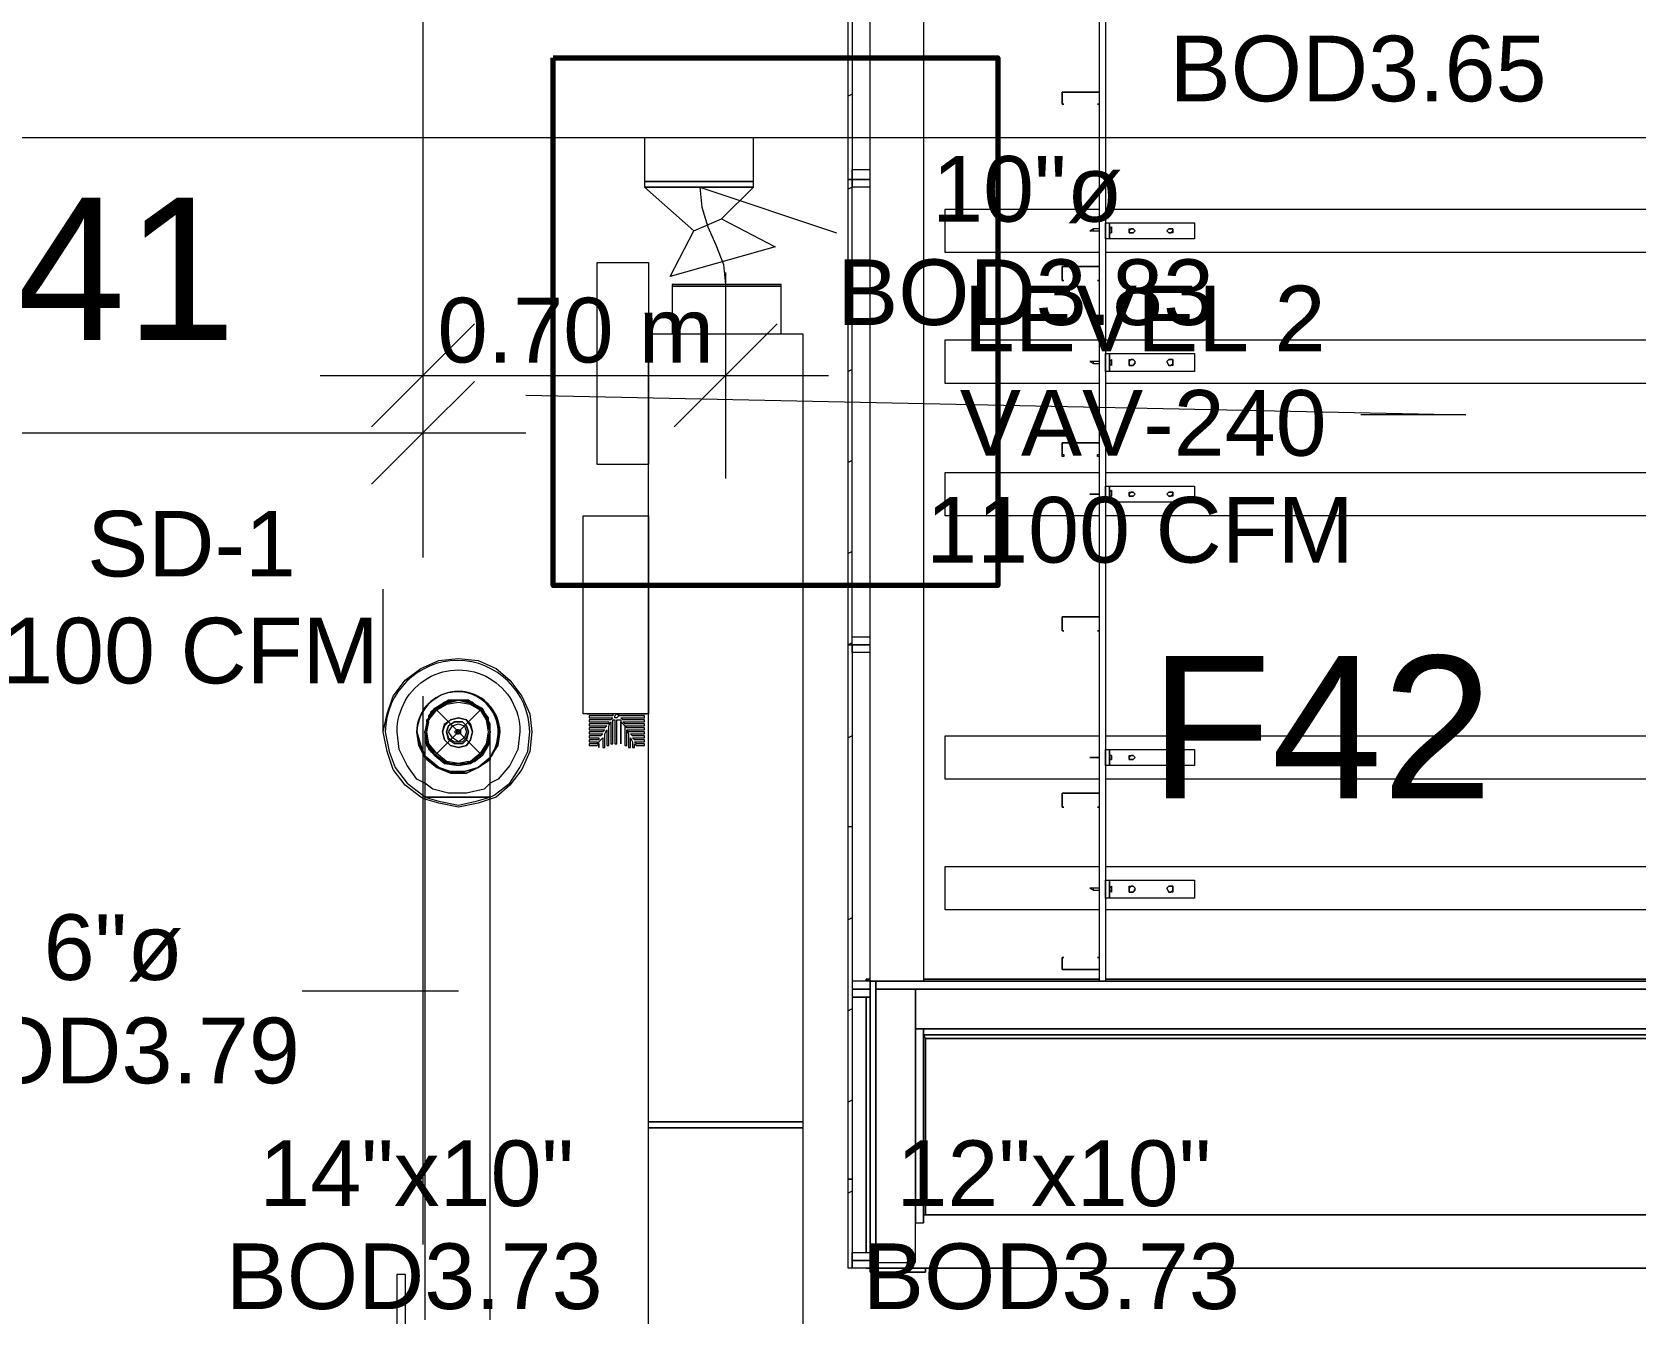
# Model space of a CAD drawing. Header units: metres. Extents: x -2 to 237, y -8 to 52.
# Drawn here: x 45.525 to 49.239, y 10.414 to 13.38 of the extents above; entities that cross this region are included whole.
import ezdxf

# ---------------------------------------------------------------- set-up
doc = ezdxf.new("R2010")
doc.units = ezdxf.units.M
doc.layers.add('HVAC - Ductos', color=5, linetype='Continuous', lineweight=0)
doc.layers.add('PDF2_Text', color=7, linetype='Continuous', lineweight=0)
doc.layers.add('PDF2_Geometry', color=7, linetype='Continuous', lineweight=0, true_color=0xaaaaaa)
doc.styles.add('PDF Arial-BoldMT-Identity-H', font='arial.ttf')
doc.styles.add('PDF Helvetica', font='')
doc.styles.get('PDF Helvetica').set_extended_font_data('Helvetica')

msp = doc.modelspace()

# ---------------------------------------------------------------- linework, layer by layer
at = {"layer": 'HVAC - Ductos', "lineweight": 0}
for points in [[(56.4316, 13.1357), (45.3027, 13.1357), (45.3027, 13.745), (56.4316, 13.745)], [(46.9475, 13.1357), (46.9429, 13.1357), (46.9429, 13.0349), (46.9475, 13.0349), (46.9613, 13.0349), (46.9796, 13.0349), (47.0071, 13.0349), (47.0345, 13.0349), (47.0712, 13.0349), (47.1033, 13.0349), (47.1308, 13.0349), (47.1583, 13.0349), (47.1812, 13.0349), (47.1904, 13.0349), (47.195, 13.0349), (47.195, 13.1357)], [(46.9613, 13.1357), (46.9567, 13.1357), (46.9521, 13.1357)], [(46.975, 13.1357), (46.9705, 13.1357), (46.9659, 13.1357)], [(46.9979, 13.1357), (46.9888, 13.1357), (46.9842, 13.1357)], [(47.03, 13.1357), (47.0163, 13.1357), (47.0117, 13.1357)], [(47.0988, 13.1357), (47.0712, 13.1357), (47.0391, 13.1357)], [(47.1308, 13.1357), (47.1262, 13.1357), (47.1079, 13.1357)], [(47.1537, 13.1357), (47.1492, 13.1357), (47.14, 13.1357)], [(47.1766, 13.1357), (47.1674, 13.1357), (47.1629, 13.1357)], [(47.1904, 13.1357), (47.1858, 13.1357), (47.1812, 13.1357)], [(47.195, 13.1357), (47.195, 13.1357)], [(47.1216, 12.9478), (47.2454, 12.8836), (47.0025, 12.815), (47.0575, 12.9203), (47.1216, 12.9478), (47.195, 13.0211), (47.195, 13.0349), (47.1904, 13.0349), (47.1812, 13.0349), (47.1583, 13.0349), (47.1308, 13.0349), (47.1033, 13.0349), (47.0712, 13.0349), (47.0345, 13.0349), (47.0071, 13.0349), (46.9796, 13.0349), (46.9613, 13.0349), (46.9475, 13.0349), (46.9429, 13.0349), (46.9429, 13.0211), (47.195, 13.0211), (46.9429, 13.0211), (47.0575, 12.9203)], [(47.0712, 13.0211), (47.0758, 12.9753), (47.0896, 12.9295), (47.1079, 12.8882), (47.1262, 12.8424), (47.1308, 12.7966)], [(47.0712, 13.0211), (47.3874, 12.9158)], [(46.4298, 12.8241), (46.4298, 12.5859), (46.4298, 12.3476)], [(47.1308, 12.8241), (47.1308, 12.5859), (47.1308, 12.3476)], [(47.2591, 12.7966), (47.2545, 12.7966), (47.2362, 12.7966), (47.2041, 12.7966), (47.172, 12.7966), (47.1308, 12.7966), (47.0942, 12.7966), (47.0575, 12.7966), (47.03, 12.7966), (47.0117, 12.7966), (47.0071, 12.7966)], [(46.549, 12.7049), (46.4298, 12.5859), (46.3107, 12.4667)], [(47.2499, 12.7049), (47.1308, 12.5859), (47.0117, 12.4667)], [(46.4298, 12.6912), (46.4298, 12.453), (46.4298, 12.2148)], [(46.1916, 12.5859), (47.3691, 12.5859)], [(46.549, 12.5721), (46.4298, 12.453), (46.3107, 12.3338)], [(46.668, 12.5401), (48.8444, 12.4943), (48.6015, 12.4943)], [(37.184, 12.453), (42.1368, 12.453), (46.668, 12.453)], [(46.3382, 11.7612), (46.3382, 12.091)], [(46.4344, 11.6053), (46.4252, 11.6099), (46.3885, 11.6374), (46.3611, 11.6741), (46.3473, 11.7154), (46.3382, 11.7612), (46.3473, 11.8024), (46.3611, 11.8436), (46.3885, 11.8802), (46.4252, 11.9078), (46.4665, 11.9261), (46.5123, 11.9307), (46.5581, 11.9261), (46.5994, 11.9078), (46.6314, 11.8802), (46.6589, 11.8436), (46.6772, 11.8024), (46.6818, 11.7612), (46.6772, 11.7154), (46.6589, 11.6741), (46.6314, 11.6374), (46.5994, 11.6099), (46.5856, 11.6053)], [(46.4573, 11.7062), (46.439, 11.7291), (46.4344, 11.7612), (46.4436, 11.7886), (46.4573, 11.8116), (46.4802, 11.8253)], [(46.439, 11.7886), (46.4436, 11.7932), (46.4573, 11.8116), (46.4436, 11.7978), (46.439, 11.7794), (46.4344, 11.7612), (46.4344, 11.752), (46.439, 11.7382), (46.4436, 11.7199), (46.4573, 11.7062), (46.4481, 11.7245), (46.439, 11.7428), (46.439, 11.7612), (46.439, 11.7794), (46.4481, 11.7978), (46.4573, 11.8116), (46.4436, 11.7886)], [(46.4436, 11.7932), (46.439, 11.7886), (46.439, 11.784), (46.439, 11.7886), (46.4436, 11.7932), (46.4436, 11.7978), (46.4573, 11.8161), (46.4756, 11.8253), (46.4802, 11.8299), (46.4847, 11.8299), (46.4802, 11.8299)], [(46.4847, 11.6878), (46.4802, 11.6878), (46.4802, 11.6924), (46.4573, 11.7062), (46.4756, 11.6924), (46.4939, 11.6878), (46.5123, 11.6832), (46.5306, 11.6878), (46.549, 11.6924), (46.5672, 11.7062), (46.5764, 11.7199), (46.5856, 11.7382), (46.5856, 11.752), (46.5856, 11.7612), (46.5856, 11.7794), (46.5764, 11.7978), (46.5672, 11.8116), (46.549, 11.8253), (46.5306, 11.8345), (46.5123, 11.8345), (46.4802, 11.8299), (46.4573, 11.8116), (46.4756, 11.8253), (46.4573, 11.8116)], [(46.4573, 11.8161), (46.4802, 11.8299), (46.4847, 11.8299), (46.5123, 11.8345), (46.5352, 11.8299), (46.5123, 11.8345), (46.4847, 11.8299)], [(46.5672, 11.8116), (46.581, 11.7932), (46.581, 11.7886), (46.5672, 11.8116), (46.5398, 11.8299), (46.5123, 11.8345), (46.4939, 11.8345), (46.4756, 11.8253), (46.4939, 11.8299), (46.5123, 11.8345), (46.5306, 11.8299), (46.549, 11.8253), (46.5627, 11.8116), (46.5764, 11.7978), (46.581, 11.7794), (46.5856, 11.7612), (46.581, 11.7428), (46.5764, 11.7245), (46.5627, 11.7062)], [(46.4802, 11.8299), (46.4802, 11.8299)], [(46.5398, 11.8299), (46.5352, 11.8299), (46.5398, 11.8299), (46.5306, 11.8345), (46.5123, 11.8345), (46.4939, 11.8345), (46.4847, 11.8299)], [(46.5444, 11.8299), (46.5398, 11.8299), (46.5627, 11.8161)], [(46.5398, 11.8299), (46.5398, 11.8299)], [(46.5444, 11.8299), (46.549, 11.8253), (46.5672, 11.8161), (46.5764, 11.7978), (46.581, 11.7932), (46.581, 11.7886), (46.581, 11.784), (46.581, 11.7886), (46.581, 11.7932)], [(46.5444, 11.8253), (46.5627, 11.8116), (46.5764, 11.7886)], [(46.439, 11.7886), (46.439, 11.7794), (46.4344, 11.7612), (46.4344, 11.752)], [(46.439, 11.784), (46.4344, 11.7612), (46.4436, 11.7291), (46.4573, 11.7062), (46.4802, 11.6878), (46.5123, 11.6832), (46.5398, 11.6878), (46.5672, 11.7062), (46.5398, 11.6878), (46.5123, 11.6832), (46.4802, 11.6878), (46.4573, 11.7062), (46.4756, 11.697), (46.4939, 11.6878), (46.5123, 11.6878), (46.5306, 11.6878), (46.549, 11.697), (46.5627, 11.7062), (46.5444, 11.6924), (46.5398, 11.6878), (46.5352, 11.6878)], [(46.4436, 11.7336), (46.439, 11.7612), (46.4436, 11.784)], [(46.4436, 11.7886), (46.4436, 11.7886)], [(46.581, 11.7886), (46.5856, 11.7612), (46.581, 11.784), (46.5856, 11.7612), (46.581, 11.7336), (46.581, 11.7291), (46.5672, 11.7062), (46.581, 11.7291)], [(46.5856, 11.752), (46.5856, 11.7612), (46.5856, 11.7794), (46.581, 11.7886)], [(46.581, 11.7886), (46.581, 11.7886)], [(46.8101, 11.8024), (46.8697, 11.8024), (46.8697, 11.7978), (46.8147, 11.7978), (46.8147, 11.7932), (46.8697, 11.7932), (46.8651, 11.7886), (46.8147, 11.7886), (46.8147, 11.784), (46.8605, 11.784), (46.8605, 11.7794), (46.8147, 11.7794), (46.8147, 11.7749), (46.8559, 11.7749), (46.8513, 11.7703), (46.8147, 11.7703), (46.8147, 11.7658), (46.8513, 11.7658), (46.8467, 11.7612), (46.8147, 11.7612), (46.8147, 11.7566), (46.8467, 11.7566), (46.8421, 11.752), (46.8147, 11.752), (46.8147, 11.7474), (46.8376, 11.7474), (46.8376, 11.7428), (46.8147, 11.7428), (46.8147, 11.7382), (46.833, 11.7382), (46.833, 11.7336), (46.8147, 11.7336), (46.8147, 11.7291), (46.833, 11.7291), (46.8376, 11.7336), (46.8376, 11.7245), (46.8376, 11.7382), (46.8467, 11.7474), (46.8467, 11.7245), (46.8513, 11.7245), (46.8513, 11.7566), (46.8559, 11.7658), (46.8559, 11.7291), (46.8605, 11.7291), (46.8605, 11.7749), (46.8651, 11.784), (46.8651, 11.7336), (46.8697, 11.7336), (46.8697, 11.7886), (46.8743, 11.7886), (46.8743, 11.7336), (46.8788, 11.7336), (46.8788, 11.7886), (46.8834, 11.7886), (46.888, 11.7886), (46.888, 11.7336), (46.888, 11.784), (46.8971, 11.7749), (46.8971, 11.7291), (46.9017, 11.7291), (46.9017, 11.7658), (46.9063, 11.7566), (46.9063, 11.7245), (46.9109, 11.7245), (46.9109, 11.7474), (46.9155, 11.7382), (46.9155, 11.7245), (46.9201, 11.7245), (46.9201, 11.7336), (46.9247, 11.7291), (46.9429, 11.7291), (46.9429, 11.7336), (46.9247, 11.7336), (46.9201, 11.7382), (46.9429, 11.7382), (46.9429, 11.7428), (46.9201, 11.7428), (46.9155, 11.7474), (46.9429, 11.7474), (46.9429, 11.752), (46.9155, 11.752), (46.9109, 11.7566), (46.9429, 11.7566), (46.9429, 11.7612), (46.9063, 11.7612), (46.9017, 11.7658), (46.9429, 11.7658), (46.9429, 11.7703), (46.9017, 11.7703), (46.8971, 11.7749), (46.9429, 11.7749), (46.9429, 11.7794), (46.8971, 11.7794), (46.8925, 11.784), (46.9429, 11.784), (46.9429, 11.7886), (46.8925, 11.7886), (46.888, 11.7932), (46.9429, 11.7932), (46.9429, 11.7978), (46.8834, 11.7978), (46.8834, 11.8024), (46.9475, 11.8024)], [(46.4344, 11.7612), (46.4344, 11.7612)], [(46.4344, 11.7566), (46.4344, 11.752), (46.4344, 11.7336), (46.4344, 11.7062), (46.4344, 11.6696), (46.4344, 11.6283), (46.4344, 11.6099), (46.439, 11.6099), (46.4436, 11.6099), (46.4573, 11.6099), (46.4756, 11.6099), (46.4939, 11.6099), (46.5123, 11.6099), (46.5306, 11.6099), (46.549, 11.6099), (46.5672, 11.6099), (46.5764, 11.6099), (46.5856, 11.6099), (46.5856, 11.6512), (46.5856, 11.6924), (46.5856, 11.7245), (46.5856, 11.7474), (46.5856, 11.7566)], [(46.5856, 11.7612), (46.581, 11.7291), (46.5856, 11.7612)], [(46.4573, 11.7108), (46.4436, 11.7291), (46.439, 11.7291), (46.439, 11.7336)], [(46.5764, 11.7291), (46.5627, 11.7108)], [(46.581, 11.7291), (46.581, 11.7291)], [(46.5352, 11.6924), (46.5123, 11.6878), (46.4847, 11.6924)], [(46.5856, 11.642), (46.5718, 11.6283), (46.5306, 11.6191), (46.4893, 11.6191), (46.4527, 11.6283), (46.4344, 11.642)], [(46.4344, 11.6099), (46.4665, 11.6008), (46.5123, 11.5916), (46.5535, 11.6008), (46.5856, 11.6099)], [(46.5856, 11.6099), (46.5764, 11.6099), (46.5672, 11.6099), (46.549, 11.6099), (46.5306, 11.6099), (46.5123, 11.6099), (46.4939, 11.6099), (46.4756, 11.6099), (46.4573, 11.6099), (46.4436, 11.6099), (46.439, 11.6099), (46.4344, 11.6099)], [(46.5856, 11.6053), (46.5581, 11.5962), (46.5123, 11.587), (46.4665, 11.5962), (46.4344, 11.6053)], [(46.5123, 11.161), (46.1503, 11.161)]]:
    msp.add_lwpolyline(points, dxfattribs=at)
for points in [[(46.9429, 13.0211), (46.9475, 13.0211), (46.9613, 13.0211), (46.9796, 13.0211), (47.0071, 13.0211), (47.0345, 13.0211), (47.0712, 13.0211), (47.1033, 13.0211), (47.1308, 13.0211), (47.1583, 13.0211), (47.1812, 13.0211), (47.1904, 13.0211), (47.195, 13.0211), (47.1904, 13.0211), (47.1812, 13.0211), (47.1583, 13.0211), (47.1308, 13.0211), (47.1033, 13.0211), (47.0712, 13.0211), (47.0345, 13.0211), (47.0071, 13.0211), (46.9796, 13.0211), (46.9613, 13.0211), (46.9475, 13.0211)], [(46.833, 12.847), (46.9521, 12.847), (46.9521, 12.3797), (46.833, 12.3797)], [(47.2591, 12.792), (47.2499, 12.792), (47.2316, 12.792), (47.2041, 12.792), (47.172, 12.792), (47.1308, 12.792), (47.0942, 12.792), (47.0575, 12.792), (47.03, 12.792), (47.0117, 12.792), (47.0071, 12.792), (47.0071, 12.6821), (47.0117, 12.6821), (47.0254, 12.6821), (47.0437, 12.6821), (47.0712, 12.6821), (47.0988, 12.6821), (47.1308, 12.6821), (47.1629, 12.6821), (47.195, 12.6821), (47.2224, 12.6821), (47.2408, 12.6821), (47.2545, 12.6821), (47.2591, 12.6821), (47.2591, 12.792), (47.2591, 12.7966), (47.2545, 12.7966), (47.2362, 12.7966), (47.2041, 12.7966), (47.172, 12.7966), (47.1308, 12.7966), (47.0942, 12.7966), (47.0575, 12.7966), (47.03, 12.7966), (47.0117, 12.7966), (47.0071, 12.7966), (47.0071, 12.792), (47.0117, 12.792), (47.03, 12.792), (47.0575, 12.792), (47.0942, 12.792), (47.1308, 12.792), (47.172, 12.792), (47.2041, 12.792), (47.2316, 12.792), (47.2499, 12.792)], [(47.2591, 12.792), (47.2545, 12.792), (47.2408, 12.792), (47.2224, 12.792), (47.195, 12.792), (47.1629, 12.792), (47.1308, 12.792), (47.0988, 12.792), (47.0712, 12.792), (47.0437, 12.792), (47.0254, 12.792), (47.0117, 12.792), (47.0071, 12.792), (47.0117, 12.792), (47.0254, 12.792), (47.0437, 12.792), (47.0712, 12.792), (47.0988, 12.792), (47.1308, 12.792), (47.1629, 12.792), (47.195, 12.792), (47.2224, 12.792), (47.2408, 12.792), (47.2545, 12.792)], [(47.3094, 12.6821), (47.3094, 10.8585), (46.9521, 10.8585), (46.9521, 12.6821)], [(46.8009, 12.2606), (46.9521, 12.2606), (46.9521, 11.8024), (46.8009, 11.8024)], [(46.5764, 11.7336), (46.5627, 11.7108), (46.5398, 11.6924), (46.5123, 11.6878), (46.4847, 11.6924), (46.4619, 11.7108), (46.4436, 11.7336), (46.439, 11.7612), (46.4436, 11.7886), (46.4619, 11.8116), (46.4847, 11.8253), (46.5123, 11.8299), (46.5398, 11.8253), (46.5627, 11.8116), (46.5764, 11.7886), (46.581, 11.7612)], [(46.4802, 11.7749), (46.4756, 11.7612), (46.4802, 11.7794), (46.4939, 11.7886), (46.5123, 11.7932), (46.5306, 11.7886), (46.5398, 11.7794), (46.5444, 11.7612), (46.5398, 11.7749), (46.5306, 11.7886), (46.5123, 11.7932), (46.4939, 11.7886)], [(46.4893, 11.7749), (46.4847, 11.7612), (46.4893, 11.7749), (46.5031, 11.784), (46.5214, 11.784), (46.5306, 11.7749), (46.5352, 11.7612), (46.5306, 11.7749), (46.5214, 11.784), (46.5031, 11.784)], [(46.526, 11.7474), (46.5123, 11.7382), (46.4985, 11.7474), (46.4893, 11.7612), (46.4985, 11.7749), (46.5123, 11.7794), (46.526, 11.7749), (46.5306, 11.7612)], [(46.8788, 11.8024), (46.8834, 11.7978), (46.8788, 11.7932), (46.8743, 11.7932), (46.8743, 11.7978)], [(46.4161, 11.7612), (46.4207, 11.7291), (46.4344, 11.7016), (46.4207, 11.7291)], [(46.5398, 11.7428), (46.5444, 11.7612), (46.5398, 11.7428), (46.5306, 11.7291), (46.5123, 11.7245), (46.4939, 11.7291), (46.4802, 11.7428), (46.4756, 11.7612), (46.4802, 11.7428), (46.4939, 11.7291), (46.5123, 11.7245), (46.5306, 11.7291)], [(46.5306, 11.7474), (46.5352, 11.7612), (46.5306, 11.7428), (46.5214, 11.7336), (46.5031, 11.7336), (46.4893, 11.7428), (46.4847, 11.7612), (46.4893, 11.7474), (46.5031, 11.7382), (46.5214, 11.7382)], [(46.5123, 11.7566), (46.5169, 11.7612), (46.5169, 11.7566), (46.5077, 11.7566), (46.5031, 11.7612), (46.5077, 11.7658), (46.5169, 11.7658), (46.5169, 11.7612), (46.5123, 11.7658), (46.5077, 11.7658), (46.5077, 11.7612), (46.5077, 11.7566)], [(46.439, 11.7016), (46.4665, 11.6787), (46.4939, 11.6696), (46.526, 11.6696), (46.5581, 11.6787), (46.526, 11.6696), (46.4939, 11.6696), (46.4665, 11.6787), (46.439, 11.7016), (46.4344, 11.7062)], [(46.5306, 11.665), (46.4939, 11.665), (46.4619, 11.6787), (46.439, 11.697), (46.4344, 11.7016), (46.439, 11.697), (46.4619, 11.6787), (46.4939, 11.665), (46.5306, 11.665), (46.5581, 11.6787), (46.5856, 11.697), (46.5856, 11.7016), (46.5581, 11.6787)], [(46.5856, 11.7016), (46.5902, 11.7108), (46.5856, 11.7016), (46.5856, 11.697), (46.5581, 11.6787)], [(47.3094, 10.8585), (47.3094, 10.8448), (46.9521, 10.8448), (46.9521, 10.8585)], [(46.9521, 9.8277), (46.9521, 10.8448), (47.3094, 10.8448), (47.3094, 9.8277)], [(46.3703, 10.5057), (46.3885, 10.5057), (46.3885, 10.3271), (46.3703, 10.3271)]]:
    msp.add_lwpolyline(points, close=True, dxfattribs=at)
for points in [[(46.5856, 10.4003), (46.5856, 11.6099), (46.5948, 11.6145), (46.6314, 11.642), (46.6543, 11.6787), (46.6726, 11.7154), (46.6772, 11.7612, 0.986366), (46.3427, 11.7612), (46.3519, 11.7154), (46.3657, 11.6787), (46.3931, 11.642), (46.4298, 11.6145), (46.4344, 11.6099), (46.4344, 10.4003)], [(46.4344, 11.642), (46.4161, 11.6512), (46.3931, 11.6832), (46.3748, 11.7199), (46.3703, 11.7612, -1.008371), (46.6543, 11.7612), (46.6498, 11.7199), (46.6314, 11.6832), (46.6039, 11.6512), (46.5856, 11.642)]]:
    msp.add_lwpolyline(points, format="xyb", dxfattribs=at)
msp.add_lwpolyline([(46.5856, 11.7016), (46.6039, 11.7291), (46.6085, 11.7612, 0.97067), (46.4161, 11.7612), (46.4252, 11.7291), (46.4344, 11.7062, -1.369026), (46.6039, 11.7612), (46.5994, 11.7291), (46.5902, 11.7108, 1.314741), (46.4161, 11.7612, -1.393365)], format="xyb", close=True, dxfattribs=at)
at = {"layer": 'PDF2_Geometry', "lineweight": 0}
for points in [[(47.5889, 15.2707), (47.5889, 11.1838), (47.4653, 11.1838), (47.4653, 16.8514)], [(47.9967, 11.1838), (47.8776, 11.1838), (47.9967, 11.1838), (47.9967, 15.2707), (48.0105, 15.2707), (48.0105, 11.1838), (50.7137, 11.1838), (48.0105, 11.1838)], [(46.4298, 14.0658), (46.4298, 12.7966)], [(47.4241, 13.2365), (47.4149, 13.2319)], [(47.9097, 13.241), (47.9097, 13.241)], [(47.9097, 13.241), (47.9097, 13.241)], [(47.9143, 13.2136), (47.9143, 13.2136)], [(47.9921, 13.2136), (47.9921, 13.2136)], [(47.4241, 11.9673), (47.4149, 11.9627), (47.4149, 13.0395), (47.4241, 13.0395), (47.4241, 13.0623), (47.4653, 13.0623)], [(47.4149, 11.9627), (47.4241, 11.9627), (47.4241, 10.7257), (47.4149, 10.7257), (47.4149, 11.9627), (47.4241, 11.9627), (47.4241, 13.0395), (47.4241, 13.0211), (47.4149, 13.0165)], [(47.4653, 13.0395), (47.4241, 13.0395), (47.4653, 13.0395)], [(47.4653, 13.0211), (47.4241, 13.0211)], [(47.9967, 12.8699), (47.6394, 12.8699), (47.6394, 12.9707), (47.9967, 12.9707)], [(48.0105, 12.9707), (50.7137, 12.9707)], [(47.9967, 12.9249), (47.983, 12.9249), (47.9739, 12.9203), (47.983, 12.9203), (47.9967, 12.9203)], [(47.983, 12.9203), (47.983, 12.9249)], [(48.0243, 12.9295), (48.0197, 12.9249)], [(48.0197, 12.9158), (48.0243, 12.9158)], [(50.7137, 12.8699), (48.0105, 12.8699)], [(47.4241, 12.8104), (47.4149, 12.8104)], [(47.9143, 12.8058), (47.9143, 12.8058)], [(47.9921, 12.8058), (47.9921, 12.8058)], [(47.9967, 12.5675), (47.6394, 12.5675), (47.6394, 12.6683), (47.9967, 12.6683)], [(48.0105, 12.6683), (50.7137, 12.6683)], [(47.4241, 12.5996), (47.4149, 12.595)], [(47.9967, 12.6179), (47.983, 12.6179), (47.9739, 12.6179), (47.983, 12.6133), (47.9967, 12.6133)], [(47.983, 12.6133), (47.983, 12.6179)], [(48.0243, 12.6225), (48.0197, 12.6179)], [(48.0197, 12.6133), (48.0243, 12.6087)], [(50.7137, 12.5675), (48.0105, 12.5675)], [(46.4298, 12.4805), (46.4298, 12.1643)], [(47.9097, 12.43), (47.9097, 12.43)], [(47.9097, 12.43), (47.9097, 12.43)], [(47.4241, 12.3889), (47.4149, 12.3843)], [(47.9967, 12.398), (47.9921, 12.398), (47.9921, 12.4026), (47.9967, 12.4026)], [(47.9967, 12.2606), (47.6394, 12.2606), (47.6394, 12.3614), (47.9967, 12.3614)], [(48.0105, 12.3614), (50.7137, 12.3614)], [(47.9739, 12.311), (47.983, 12.311), (47.9739, 12.311)], [(47.983, 12.311), (47.9967, 12.311), (47.983, 12.311)], [(47.983, 12.311), (47.983, 12.311)], [(48.0243, 12.3201), (48.0197, 12.3156)], [(48.0197, 12.3064), (48.0243, 12.3064)], [(50.7137, 12.2606), (48.0105, 12.2606)], [(47.4241, 12.1781), (47.4149, 12.1735)], [(47.4653, 11.9445), (47.4241, 11.9445), (47.4241, 11.9627), (47.4241, 11.9811), (47.4653, 11.9811)], [(47.4653, 11.9627), (47.4241, 11.9627), (47.4653, 11.9627)], [(47.9143, 11.9948), (47.9143, 11.9948)], [(47.9921, 11.9948), (47.9921, 11.9948)], [(46.4298, 11.8436), (46.4298, 10.5745)], [(47.4241, 11.752), (47.4149, 11.7474)], [(47.9967, 11.6512), (47.6394, 11.6512), (47.6394, 11.752), (47.9967, 11.752)], [(48.0105, 11.752), (50.7137, 11.752)], [(47.9739, 11.7016), (47.983, 11.7016), (47.9739, 11.7016)], [(47.983, 11.7016), (47.9967, 11.7016), (47.983, 11.7016)], [(47.983, 11.7016), (47.983, 11.7016)], [(48.0243, 11.7062), (48.0197, 11.7062)], [(48.0197, 11.697), (48.0243, 11.697)], [(50.7137, 11.6512), (48.0105, 11.6512)], [(47.9097, 11.6191), (47.9097, 11.6191)], [(47.9097, 11.6191), (47.9097, 11.6191)], [(47.9143, 11.587), (47.9143, 11.587)], [(47.9921, 11.587), (47.9921, 11.587)], [(47.4241, 11.5412), (47.4149, 11.5412)], [(47.9967, 11.3488), (47.6394, 11.3488), (47.6394, 11.4496), (47.9967, 11.4496)], [(48.0105, 11.4496), (50.7137, 11.4496)], [(48.0243, 11.4038), (48.0197, 11.3992)], [(47.9967, 11.3992), (47.983, 11.3992), (47.9739, 11.3992), (47.983, 11.3947), (47.9967, 11.3947)], [(47.983, 11.3947), (47.983, 11.3992)], [(48.0197, 11.3947), (48.0243, 11.3901)], [(47.4241, 11.3304), (47.4149, 11.3259)], [(50.7137, 11.3488), (48.0105, 11.3488)], [(47.9143, 11.2388), (47.9143, 11.2388)], [(47.9921, 11.2388), (47.9921, 11.2388)], [(47.4241, 10.5195), (47.4149, 10.5195), (47.4149, 10.7257), (47.4149, 11.1838)], [(47.4653, 10.5195), (47.4241, 10.5195), (47.4241, 10.5378), (47.4653, 10.5378), (47.4653, 10.5195), (47.479, 10.5195), (47.5707, 10.5195), (47.5889, 10.5195), (47.4653, 10.5195), (47.4653, 10.5103), (47.4653, 10.5195), (47.4653, 11.1838), (47.5889, 11.1838), (51.2589, 11.1838), (47.479, 11.1838), (47.479, 11.1656), (51.2589, 11.1656), (51.2589, 11.1838)], [(47.4653, 11.1838), (47.4653, 10.5332), (47.479, 10.5332), (47.479, 11.1838), (47.4653, 11.1838), (47.4653, 10.5195), (47.4653, 11.1838), (47.4241, 11.1838), (47.4241, 11.1656), (47.4241, 11.1472), (47.4653, 11.1472), (47.4241, 11.1472), (47.4241, 10.7257), (47.4241, 10.5562)], [(47.4653, 11.1838), (47.4653, 11.1838)], [(47.4653, 11.1838), (47.4653, 11.1838)], [(51.2589, 11.1838), (47.4653, 11.1838), (51.2589, 11.1838)], [(47.9097, 11.2114), (47.9097, 11.2114)], [(47.9097, 11.2114), (47.9097, 11.2114)], [(47.4653, 11.1656), (47.4241, 11.1656), (47.4653, 11.1656)], [(47.4241, 11.1197), (47.4149, 11.1152)], [(51.1536, 11.0739), (47.5889, 11.0739), (47.5889, 11.0601), (51.1536, 11.0601)], [(51.1352, 11.0601), (47.5889, 11.0601), (47.5935, 11.051), (51.1306, 11.051)], [(51.1352, 11.0601), (47.5889, 11.0601), (51.1352, 11.0601)], [(51.1306, 11.051), (47.5935, 11.051), (47.5935, 10.6432), (47.5935, 11.051), (47.5889, 11.0601), (47.5889, 10.6432)], [(47.5889, 11.0601), (47.5889, 10.6432), (47.5889, 10.6249)], [(47.5889, 11.0601), (47.5889, 11.0601)], [(47.5889, 11.0601), (47.5889, 10.6249)], [(47.5889, 11.0601), (47.5889, 11.0601)], [(47.5889, 11.0601), (51.1352, 11.0601), (47.5889, 11.0601)], [(47.4241, 10.9089), (47.4149, 10.9043)], [(47.4241, 10.6982), (47.4149, 10.6936)], [(47.5889, 10.6249), (47.5889, 10.6249)], [(47.4653, 10.5195), (47.4653, 10.5195)], [(51.1352, 10.5195), (47.5889, 10.5195), (51.1352, 10.5195)]]:
    msp.add_lwpolyline(points, dxfattribs=at)
for points in [[(47.4149, 14.0108), (47.4241, 14.0108), (47.4241, 13.0395), (47.4149, 13.0395)], [(47.9097, 13.241), (47.9967, 13.241), (47.9097, 13.241), (47.9097, 13.2136)], [(47.9143, 13.2136), (47.9097, 13.2136)], [(47.9921, 13.2136), (47.9967, 13.2136)], [(48.0105, 12.9387), (48.0197, 12.9387), (48.2167, 12.9387), (48.2167, 12.902), (48.0197, 12.902), (48.0105, 12.902)], [(48.0197, 12.9387), (48.0197, 12.902)], [(48.0243, 12.9203), (48.0243, 12.9158), (48.0243, 12.9203), (48.0243, 12.9249), (48.0243, 12.9295), (48.0243, 12.9249), (48.0243, 12.9203), (48.0243, 12.9158), (48.0243, 12.9203), (48.0243, 12.9249)], [(48.0655, 12.9203), (48.0655, 12.9158), (48.0747, 12.9158), (48.0792, 12.9203), (48.0747, 12.9249), (48.0701, 12.9249)], [(48.0792, 12.9203), (48.0747, 12.9158), (48.0655, 12.9158), (48.0655, 12.9203), (48.0655, 12.9249), (48.0747, 12.9249)], [(48.1525, 12.9203), (48.1571, 12.9158), (48.1617, 12.9158), (48.1663, 12.9203), (48.1663, 12.9249), (48.1571, 12.9249)], [(48.1663, 12.9203), (48.1663, 12.9158), (48.1571, 12.9158), (48.1525, 12.9203), (48.1571, 12.9249), (48.1663, 12.9249)], [(47.9097, 12.8332), (47.9097, 12.8378), (47.9967, 12.8378), (47.9097, 12.8378), (47.9097, 12.8332), (47.9097, 12.8058)], [(47.9143, 12.8058), (47.9097, 12.8058)], [(47.9921, 12.8058), (47.9967, 12.8058)], [(48.0105, 12.6363), (48.0197, 12.6363), (48.2167, 12.6363), (48.2167, 12.595), (48.0197, 12.595), (48.0105, 12.595)], [(48.0197, 12.6363), (48.0197, 12.595)], [(48.0243, 12.6179), (48.0243, 12.6087), (48.0243, 12.6179), (48.0243, 12.6225), (48.0243, 12.6179), (48.0243, 12.6087), (48.0243, 12.6179), (48.0243, 12.6225)], [(48.0655, 12.6179), (48.0655, 12.6087), (48.0747, 12.6087), (48.0792, 12.6133), (48.0792, 12.6179), (48.0747, 12.6225), (48.0701, 12.6225)], [(48.0792, 12.6179), (48.0747, 12.6087), (48.0655, 12.6087), (48.0655, 12.6179), (48.0655, 12.6225), (48.0747, 12.6225)], [(48.1525, 12.6179), (48.1571, 12.6087), (48.1617, 12.6087), (48.1663, 12.6133), (48.1663, 12.6179), (48.1663, 12.6225), (48.1571, 12.6225)], [(48.1663, 12.6179), (48.1663, 12.6087), (48.1571, 12.6087), (48.1525, 12.6179), (48.1571, 12.6225), (48.1663, 12.6225)], [(47.9097, 12.43), (47.9967, 12.43), (47.9097, 12.43), (47.9097, 12.4026), (47.9143, 12.4026), (47.9143, 12.398), (47.9097, 12.398)], [(48.0105, 12.3292), (48.0197, 12.3292), (48.2167, 12.3292), (48.2167, 12.2926), (48.0197, 12.2926), (48.0105, 12.2926)], [(48.0197, 12.3292), (48.0197, 12.2926)], [(48.0243, 12.311), (48.0243, 12.3064), (48.0243, 12.311), (48.0243, 12.3156), (48.0243, 12.3201), (48.0243, 12.3156), (48.0243, 12.311), (48.0243, 12.3064), (48.0243, 12.311), (48.0243, 12.3156)], [(48.0655, 12.311), (48.0655, 12.3064), (48.0747, 12.3064), (48.0792, 12.311), (48.0747, 12.3156), (48.0701, 12.3156)], [(48.0792, 12.311), (48.0747, 12.3064), (48.0655, 12.3064), (48.0655, 12.311), (48.0655, 12.3156), (48.0747, 12.3156)], [(48.1525, 12.311), (48.1571, 12.3064), (48.1617, 12.3064), (48.1663, 12.311), (48.1663, 12.3156), (48.1571, 12.3156)], [(48.1663, 12.311), (48.1663, 12.3064), (48.1571, 12.3064), (48.1525, 12.311), (48.1571, 12.3156), (48.1663, 12.3156)], [(47.9097, 12.0223), (47.9097, 12.0269), (47.9967, 12.0269), (47.9097, 12.0269), (47.9097, 12.0223), (47.9097, 11.9948)], [(47.9143, 11.9948), (47.9097, 11.9948)], [(47.9921, 11.9948), (47.9967, 11.9948)], [(48.0105, 11.7199), (48.0197, 11.7199), (48.2167, 11.7199), (48.2167, 11.6832), (48.0197, 11.6832), (48.0105, 11.6832)], [(48.0197, 11.7199), (48.0197, 11.6832)], [(48.0243, 11.7016), (48.0243, 11.697), (48.0243, 11.7016), (48.0243, 11.7062), (48.0243, 11.7016), (48.0243, 11.697), (48.0243, 11.7016), (48.0243, 11.7062)], [(48.0655, 11.7016), (48.0655, 11.697), (48.0747, 11.697), (48.0792, 11.7016), (48.0747, 11.7062), (48.0701, 11.7062)], [(48.0792, 11.7016), (48.0747, 11.697), (48.0655, 11.697), (48.0655, 11.7016), (48.0655, 11.7062), (48.0747, 11.7062)], [(48.1525, 11.7016), (48.1571, 11.697), (48.1617, 11.697), (48.1663, 11.7016), (48.1663, 11.7062), (48.1571, 11.7062)], [(48.1663, 11.7016), (48.1663, 11.697), (48.1571, 11.697), (48.1525, 11.7016), (48.1571, 11.7062), (48.1663, 11.7062)], [(47.9097, 11.6191), (47.9967, 11.6191), (47.9097, 11.6191), (47.9097, 11.587)], [(47.9143, 11.587), (47.9097, 11.587)], [(47.9921, 11.587), (47.9967, 11.587)], [(48.0105, 11.4175), (48.0197, 11.4175), (48.2167, 11.4175), (48.2167, 11.3763), (48.0197, 11.3763), (48.0105, 11.3763)], [(48.0197, 11.4175), (48.0197, 11.3763)], [(48.0243, 11.3992), (48.0243, 11.3901), (48.0243, 11.3992), (48.0243, 11.4038), (48.0243, 11.3992), (48.0243, 11.3901), (48.0243, 11.3992), (48.0243, 11.4038)], [(48.0655, 11.3992), (48.0655, 11.3901), (48.0747, 11.3901), (48.0792, 11.3947), (48.0792, 11.3992), (48.0747, 11.4038), (48.0701, 11.4038)], [(48.0792, 11.3992), (48.0747, 11.3901), (48.0655, 11.3901), (48.0655, 11.3992), (48.0655, 11.4038), (48.0747, 11.4038)], [(48.1525, 11.3992), (48.1571, 11.3901), (48.1617, 11.3901), (48.1663, 11.3947), (48.1663, 11.3992), (48.1663, 11.4038), (48.1571, 11.4038)], [(48.1663, 11.3992), (48.1663, 11.3901), (48.1571, 11.3901), (48.1525, 11.3992), (48.1571, 11.4038), (48.1663, 11.4038)], [(47.9097, 11.2114), (47.9967, 11.2114), (47.9097, 11.2114), (47.9097, 11.2388)], [(47.9143, 11.2388), (47.9097, 11.2388)], [(47.9921, 11.2388), (47.9967, 11.2388)], [(47.4653, 11.1884), (47.4561, 11.1884), (47.4561, 11.1838), (47.4561, 11.1884), (47.4653, 11.1838), (47.4561, 11.1884)], [(47.9967, 11.1884), (47.5889, 11.1884)], [(50.7137, 11.1884), (48.0105, 11.1884)], [(47.4561, 11.1472), (47.4561, 10.5562)], [(47.4653, 10.5562), (47.4653, 11.1472)], [(47.5707, 11.1656), (47.479, 11.1656), (47.479, 10.5332), (47.5707, 10.5332)], [(47.5707, 11.1656), (47.5707, 11.0739), (51.2452, 11.0739), (51.2452, 11.1656)], [(47.5889, 11.0739), (47.5707, 11.0739), (47.5707, 10.6249), (47.5889, 10.6249)], [(47.4149, 10.7257), (47.4241, 10.7257), (47.4241, 10.5195), (47.4149, 10.5195)], [(51.1352, 10.6432), (47.5889, 10.6432)], [(47.4653, 10.5378), (47.4241, 10.5378), (47.4241, 10.5562), (47.4653, 10.5562)], [(47.4561, 10.5195), (47.4653, 10.5195), (47.5889, 10.5195), (47.4653, 10.5195)], [(47.5935, 10.5103), (47.4653, 10.5103), (47.5935, 10.5103), (47.5935, 10.5195)]]:
    msp.add_lwpolyline(points, close=True, dxfattribs=at)
at = {"layer": 'PDF2_Geometry', "color": 232, "lineweight": 70, "true_color": 0xe91e64}
msp.add_lwpolyline([(46.7316, 13.3205), (47.761, 13.3205), (47.761, 12.0996), (46.7316, 12.0996)], close=True, dxfattribs=at)
at = {"layer": 'PDF2_Geometry', "color": 8, "lineweight": 0, "true_color": 0x808080}
msp.add_lwpolyline([(46.5718, 11.807), (46.5352, 11.8345), (46.4893, 11.8345), (46.4481, 11.807), (46.4344, 11.7612), (46.4481, 11.7154), (46.4893, 11.6878), (46.5352, 11.6878), (46.5718, 11.7154), (46.5856, 11.7612)], close=True, dxfattribs=at)
for points in [[(46.4573, 11.8161), (46.5672, 11.7062)], [(46.5672, 11.8161), (46.4573, 11.7062)]]:
    msp.add_lwpolyline(points, dxfattribs=at)

# ---------------------------------------------------------------- texts
at = {"layer": 'PDF2_Text', "lineweight": 0, "attachment_point": 4, "style": 'PDF Helvetica'}
for s, insert, char_height in [('BOD3.65', (48.1588, 13.295), 0.1519), ('10"ø', (47.609, 13.0155), 0.1519), ('BOD3.83', (47.389, 12.7773), 0.1519), ('LEVEL 2', (47.6823, 12.7177), 0.1519), ('0.70 m', (46.4635, 12.6896), 0.15002), ('VAV-240', (47.6731, 12.4749), 0.1519), ('1100 CFM', (47.5952, 12.2275), 0.1519), ('SD-1', (45.6525, 12.1954), 0.1519), ('100 CFM', (45.4555, 11.948), 0.1519), ('6"ø', (45.5517, 11.2607), 0.1519), ('BOD3.79', (45.2722, 11.0225), 0.1519), ('14"x10"', (46.0511, 10.7384), 0.1519), ('12"x10"', (47.5265, 10.7384), 0.1519), ('BOD3.73', (45.9732, 10.5001), 0.1519), ('BOD3.73', (47.4486, 10.5001), 0.1519)]:
    msp.add_mtext(s, dxfattribs=dict(at, insert=insert, char_height=char_height))
at = {"layer": 'PDF2_Text', "color": 232, "lineweight": 70, "true_color": 0xe91e64, "char_height": 0.32989, "attachment_point": 4, "style": 'PDF Arial-BoldMT-Identity-H'}
for s, insert in [('F41', (45.2035, 12.8324)), ('F42', (48.113, 11.7717))]:
    msp.add_mtext(s, dxfattribs=dict(at, insert=insert))

doc.saveas('drawing.dxf')
